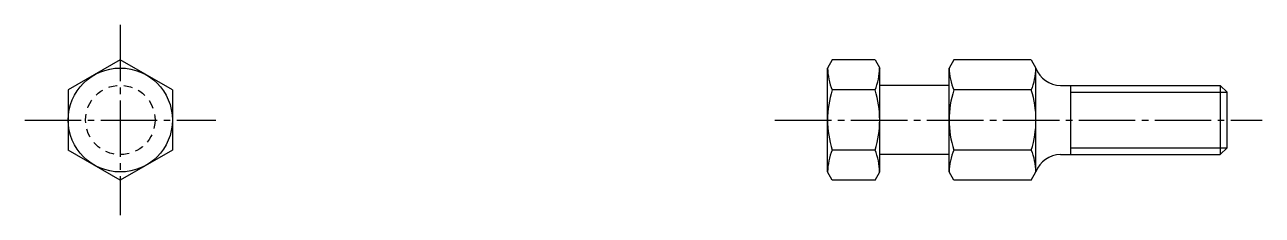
# Model space of a CAD drawing. Extents: x 229 to 303, y -1 to 130.
# Drawn here: x 231.9 to 303.1, y 119.4 to 130.4 of the extents above; entities outside this region: 2.
import ezdxf

# ---------------------------------------------------------------- set-up
doc = ezdxf.new("R2010")
doc.units = 0
doc.header["$LTSCALE"] = 0.25
doc.linetypes.add('CENTER', pattern=[17.5, 13, -1.5, 1.5, -1.5])
doc.linetypes.add('DASHED', pattern=[3.5, 2, -1.5])
doc.layers.get('0').update_dxf_attribs({"linetype": 'CONTINUOUS'})
doc.layers.add('CENTER', color=1, linetype='CENTER')
doc.styles.get("Standard").update_dxf_attribs({"font": 'txt.shx'})

msp = doc.modelspace()

# ---------------------------------------------------------------- linework, layer by layer
for p, q in [((237.372, 128.408), (234.372, 126.676)), ((240.372, 126.676), (237.372, 128.408)), ((278.369, 128.408), (278.101, 127.944)), ((280.833, 128.408), (278.369, 128.408)), ((280.833, 128.408), (281.101, 127.944)), ((285.369, 128.408), (285.101, 127.944)), ((289.833, 128.408), (285.369, 128.408)), ((289.833, 128.408), (290.101, 127.944)), ((278.101, 121.944), (278.101, 127.944)), ((281.101, 121.944), (281.101, 127.944)), ((285.101, 121.944), (285.101, 127.944)), ((290.101, 121.944), (290.101, 127.944)), ((285.101, 126.944), (281.101, 126.944)), ((291.515, 126.944), (300.701, 126.944)), ((300.701, 126.944), (300.701, 122.944)), ((300.701, 126.944), (301.101, 126.544)), ((234.372, 126.676), (234.372, 123.212)), ((240.372, 126.676), (240.372, 123.212)), ((280.833, 126.676), (278.369, 126.676)), ((289.833, 126.676), (285.369, 126.676)), ((301.101, 123.344), (301.101, 126.544)), ((300.701, 122.944), (301.101, 123.344)), ((237.372, 121.48), (234.372, 123.212)), ((240.372, 123.212), (237.372, 121.48)), ((280.833, 123.212), (278.369, 123.212)), ((285.101, 122.944), (281.101, 122.944)), ((289.833, 123.212), (285.369, 123.212)), ((291.515, 122.944), (300.701, 122.944)), ((278.369, 121.48), (278.101, 121.944)), ((280.833, 121.48), (281.101, 121.944)), ((285.369, 121.48), (285.101, 121.944)), ((289.833, 121.48), (290.101, 121.944)), ((280.833, 121.48), (278.369, 121.48)), ((289.833, 121.48), (285.369, 121.48))]:
    msp.add_line(p, q)
at = {"color": 3}
for p, q in [((292.101, 122.944), (292.101, 126.944)), ((292.101, 126.544), (301.101, 126.544)), ((292.101, 123.344), (301.101, 123.344))]:
    msp.add_line(p, q, dxfattribs=at)
msp.add_circle((237.372, 124.944), 3)
at = {"color": 3, "linetype": 'DASHED'}
msp.add_circle((237.372, 124.944), 2, dxfattribs=at)
for centre, radius, start, end in [((281.6, 128.021), 3.5, 181.2634, 202.60152), ((277.601, 128.021), 3.5, 337.39848, 358.7366), ((288.6, 128.021), 3.5, 181.2634, 202.60152), ((286.601, 128.021), 3.5, 337.39848, 358.7366), ((291.515, 128.444), 1.5, 199.47122, 270), ((283.833, 124.944), 5.732, 162.41205, 197.58795), ((275.369, 124.944), 5.732, 342.41205, 17.58795), ((290.833, 124.944), 5.732, 162.41205, 197.58795), ((284.369, 124.944), 5.732, 342.41205, 17.58795), ((281.6, 121.867), 3.5, 157.39848, 178.7366), ((277.601, 121.867), 3.5, 1.2634, 22.60152), ((288.6, 121.867), 3.5, 157.39848, 178.7366), ((286.601, 121.867), 3.5, 1.2634, 22.60152), ((291.515, 121.444), 1.5, 90, 160.52878)]:
    msp.add_arc(centre, radius, start, end)
at = {"layer": 'CENTER', "color": 1, "linetype": 'CENTER'}
for p, q in [((237.372, 130.444), (237.372, 119.444)), ((231.872, 124.944), (242.872, 124.944)), ((275.072, 124.944), (303.131, 124.944))]:
    msp.add_line(p, q, dxfattribs=at)

# ---------------------------------------------------------------- texts
for s, p in [('FJD 4-0.7-4', (228.051, 29.013)), ('FJD0407', (228.051, -0.987))]:
    msp.add_text(s, height=8).set_placement(p)

doc.saveas('drawing.dxf')
